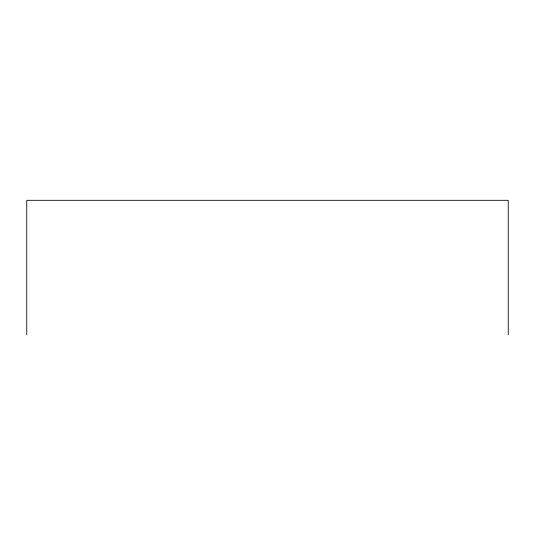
<?xml version="1.0" encoding="UTF-8"?>
<svg xmlns="http://www.w3.org/2000/svg" width="535" height="535" viewBox="0 0 535 535"><rect width="100%" height="100%" fill="white"/><g stroke="black" fill="none" stroke-linecap="round" stroke-linejoin="round"><path stroke-width="0.8" d="M508.25 334.689L508.25 200.311L26.75 200.311L26.75 334.689"/></g></svg>
